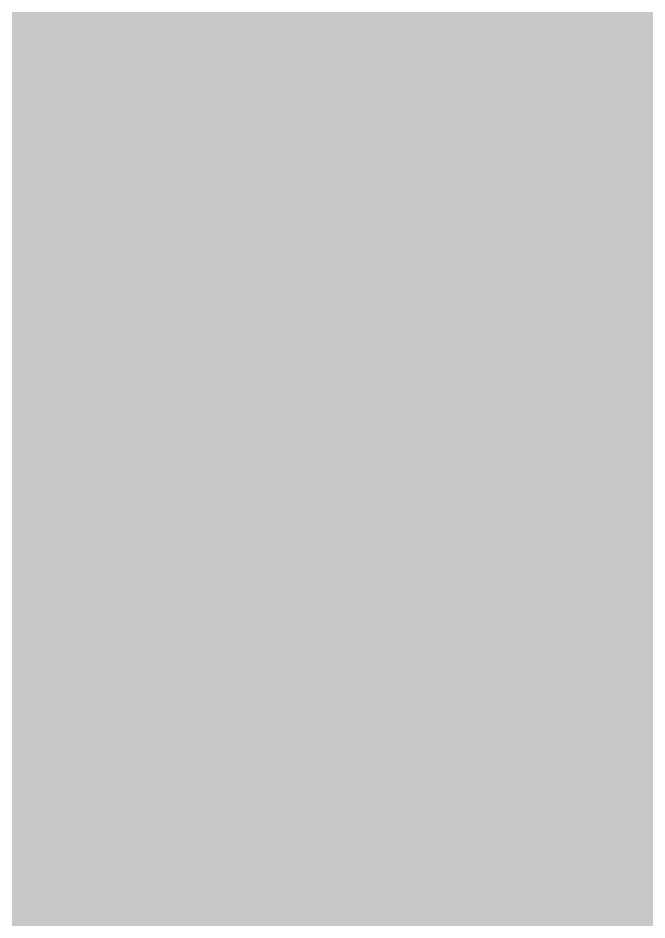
# Model space of a CAD drawing. Header units: inches. Extents: x 22 to 371, y 55 to 284.
# Drawn here: x 116.988 to 117.585, y 120.003 to 120.861 of the extents above; entities that cross this region are included whole.
import ezdxf

# ---------------------------------------------------------------- set-up
doc = ezdxf.new("R2010")
doc.units = ezdxf.units.IN
for name, color, linetype in [('Bottom Layer', 5, 'Continuous'), ('Bottom Solder', 6, 'Continuous'), ('Drill Drawing', 1, 'Continuous'), ('Layer 1', 16, 'Continuous'), ('Layer 2', 76, 'Continuous'), ('Top Layer', 1, 'Continuous'), ('Top Overlay', 2, 'Continuous'), ('Top Solder', 216, 'Continuous'), ('Via Holes', 16, 'Continuous')]:
    doc.layers.add(name, color=color, linetype=linetype)

# ---------------------------------------------------------------- blocks, each defined once
blk = doc.blocks.new('C___0402_465')
at = {"layer": 'Top Solder'}
blk.add_hatch(color=216, dxfattribs=at).paths.add_polyline_path([(-0.75852, -0.3775), (-0.75852, 0.3775), (-0.18132, 0.3775), (-0.18132, -0.3775)])
at = {"layer": 'Top Overlay'}
blk.add_lwpolyline([(-0.78742, 0.4064, 0.127, 0.127, 0), (-0.78742, -0.4064, 0.127, 0.127, 0)], format="xyseb", dxfattribs=at)

msp = doc.modelspace()

# ---------------------------------------------------------------- hatches: boundary and pattern name
at = {"layer": 'Bottom Layer'}
h = msp.add_hatch(color=5, dxfattribs=at)
edge = h.paths.add_edge_path()
edge.add_arc((117.2972, 120.42897), 0.3, 0, 360)
at = {"layer": 'Bottom Solder'}
h = msp.add_hatch(color=6, dxfattribs=at)
edge = h.paths.add_edge_path()
edge.add_arc((117.2972, 120.42897), 0.4016, 0, 360)
at = {"layer": 'Layer 1'}
h = msp.add_hatch(color=16, dxfattribs=at)
edge = h.paths.add_edge_path()
edge.add_arc((117.2972, 120.42897), 0.3, 0, 360)
at = {"layer": 'Layer 2'}
h = msp.add_hatch(color=76, dxfattribs=at)
edge = h.paths.add_edge_path()
edge.add_arc((117.2972, 120.42897), 0.3, 0, 360)
at = {"layer": 'Top Layer'}
msp.add_hatch(color=1, dxfattribs=at).paths.add_polyline_path([(126.74711, 123.00097), (126.74711, 120.58988), (125.67064, 119.5134), (113.31065, 119.5134), (112.85228, 119.97177), (112.93645, 120.17497), (113.0935, 120.17497), (113.0935, 121.44497), (113.25142, 121.55429), (117.6147, 121.55429), (117.63972, 121.55927), (117.8687, 121.55927), (117.8687, 121.78825), (117.87368, 121.81327), (117.87368, 122.42696), (118.26849, 122.82177), (118.45622, 122.74401), (118.45622, 122.08498), (118.4612, 122.05995), (118.4612, 120.88102), (119.08983, 120.88102), (119.18957, 120.78128), (119.3156, 120.69707), (119.46426, 120.6675), (119.63878, 120.6675), (119.63878, 120.17497), (121.03578, 120.17497), (121.03578, 120.81038), (121.2171, 120.86319), (121.2171, 120.86319), (121.89573, 120.86319), (121.97764, 120.78128), (122.10367, 120.69707), (122.25233, 120.6675), (122.3772, 120.6675), (122.3772, 120.17497), (123.77419, 120.17497), (123.77419, 120.17496), (123.92732, 120.17496), (123.92732, 120.17497), (125.32431, 120.17497), (125.32431, 120.6755), (125.45648, 120.6755), (125.60514, 120.70507), (125.73116, 120.78928), (125.80507, 120.86319), (126.4837, 120.86319), (126.4837, 122.04217), (126.48868, 122.0672), (126.48868, 122.92926), (126.69188, 123.03787)])
h = msp.add_hatch(color=1, dxfattribs=at)
edge = h.paths.add_edge_path()
edge.add_arc((117.2972, 120.42897), 0.3, 0, 360)
at = {"layer": 'Top Solder'}
h = msp.add_hatch(color=216, dxfattribs=at)
edge = h.paths.add_edge_path()
edge.add_arc((117.2972, 120.42897), 0.4016, 0, 360)
at = {"layer": 'Via Holes'}
h = msp.add_hatch(color=7, dxfattribs=at)
edge = h.paths.add_edge_path()
edge.add_arc((117.2972, 120.42897), 0.15, 0, 360)

# ---------------------------------------------------------------- linework, layer by layer
at = {"layer": 'Drill Drawing'}
for points in [[(117.0432, 120.68297, 0.0508, 0.0508, 0), (117.2972, 120.55597, 0.0508, 0.0508, 0)], [(117.0432, 120.68297, 0.0508, 0.0508, 0), (117.1702, 120.42897, 0.0508, 0.0508, 0)], [(117.2972, 120.55597, 0.0508, 0.0508, 0), (117.5512, 120.68297, 0.0508, 0.0508, 0)], [(117.4242, 120.42897, 0.0508, 0.0508, 0), (117.5512, 120.68297, 0.0508, 0.0508, 0)], [(117.0432, 120.17497, 0.0508, 0.0508, 0), (117.1702, 120.42897, 0.0508, 0.0508, 0)], [(117.4242, 120.42897, 0.0508, 0.0508, 0), (117.5512, 120.17497, 0.0508, 0.0508, 0)], [(117.0432, 120.17497, 0.0508, 0.0508, 0), (117.2972, 120.30197, 0.0508, 0.0508, 0)], [(117.2972, 120.30197, 0.0508, 0.0508, 0), (117.5512, 120.17497, 0.0508, 0.0508, 0)]]:
    msp.add_lwpolyline(points, format="xyseb", dxfattribs=at)
for points in [[(117.0305, 120.68297, 0.0254, 0.0254, 1), (117.0559, 120.68297, 0.0254, 0.0254, 1)], [(117.0305, 120.68297, 0.0254, 0.0254, 1), (117.0559, 120.68297, 0.0254, 0.0254, 1)], [(117.5385, 120.68297, 0.0254, 0.0254, 1), (117.5639, 120.68297, 0.0254, 0.0254, 1)], [(117.5385, 120.68297, 0.0254, 0.0254, 1), (117.5639, 120.68297, 0.0254, 0.0254, 1)], [(117.2845, 120.55597, 0.0254, 0.0254, 1), (117.3099, 120.55597, 0.0254, 0.0254, 1)], [(117.2845, 120.55597, 0.0254, 0.0254, 1), (117.3099, 120.55597, 0.0254, 0.0254, 1)], [(117.1575, 120.42897, 0.0254, 0.0254, 1), (117.1829, 120.42897, 0.0254, 0.0254, 1)], [(117.1575, 120.42897, 0.0254, 0.0254, 1), (117.1829, 120.42897, 0.0254, 0.0254, 1)], [(117.4115, 120.42897, 0.0254, 0.0254, 1), (117.4369, 120.42897, 0.0254, 0.0254, 1)], [(117.4115, 120.42897, 0.0254, 0.0254, 1), (117.4369, 120.42897, 0.0254, 0.0254, 1)], [(117.2845, 120.30197, 0.0254, 0.0254, 1), (117.3099, 120.30197, 0.0254, 0.0254, 1)], [(117.2845, 120.30197, 0.0254, 0.0254, 1), (117.3099, 120.30197, 0.0254, 0.0254, 1)], [(117.0305, 120.17497, 0.0254, 0.0254, 1), (117.0559, 120.17497, 0.0254, 0.0254, 1)], [(117.0305, 120.17497, 0.0254, 0.0254, 1), (117.0559, 120.17497, 0.0254, 0.0254, 1)], [(117.5385, 120.17497, 0.0254, 0.0254, 1), (117.5639, 120.17497, 0.0254, 0.0254, 1)], [(117.5385, 120.17497, 0.0254, 0.0254, 1), (117.5639, 120.17497, 0.0254, 0.0254, 1)]]:
    msp.add_lwpolyline(points, format="xyseb", close=True, dxfattribs=at)

# ---------------------------------------------------------------- block references
at = {"rotation": 90}
msp.add_blockref('C___0402_465', (117.2972, 121.57199), dxfattribs=at)

doc.saveas('drawing.dxf')
